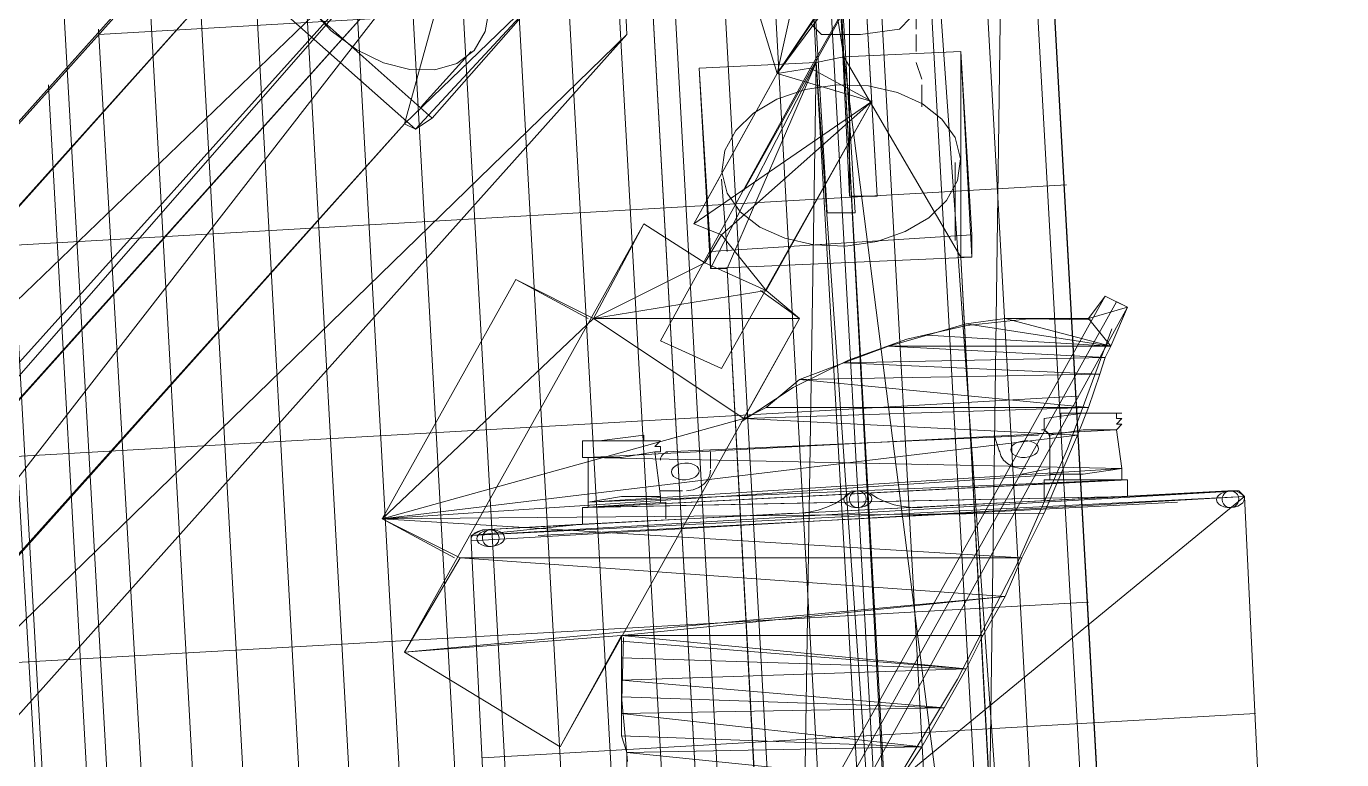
# Paper-space layout '01 Roof Support Layout' of a CAD drawing. Header units: millimetres. Extents: x 5 to 415, y 5 to 292.
# Drawn here: x 235.88 to 250.07, y 199.86 to 207.77 of the extents above; entities that cross this region are included whole.
import ezdxf

# ---------------------------------------------------------------- set-up
doc = ezdxf.new("R2010")
doc.units = ezdxf.units.MM
doc.layers.add('EXISTING', color=7, linetype='Continuous')

# ---------------------------------------------------------------- blocks, each defined once
blk = doc.blocks.new('SHEET_01')
at = {"layer": 'EXISTING', "color": 254, "linetype": 'Continuous', "lineweight": 13}
for p, q in [((243.32, 242.12), (255.2, 74.72)), ((245.66, 153.92), (246.5, 216.38)), ((246.5, 216.38), (249.98, 154.1)), ((249.98, 154.1), (246.5, 216.38)), ((242.18, 216.14), (245.66, 153.92)), ((245.66, 153.92), (242.18, 216.14)), ((198.5, 165.08), (242.06, 213.74)), ((242.06, 213.74), (242.36, 207.68)), ((236.3, 195.26), (235.28, 213.62)), ((236.96, 195.98), (236, 212.96)), ((245.06, 205.94), (244.76, 211.16)), ((244.76, 211.16), (244.76, 205.94)), ((244.76, 211.16), (245.06, 205.94)), ((244.76, 205.94), (244.52, 211.1)), ((244.52, 211.1), (244.76, 205.94)), ((243.98, 207.26), (243.14, 210.02)), ((244.4, 207.38), (244.28, 210.08)), ((244.28, 210.08), (244.7, 207.44)), ((244.28, 210.08), (244.4, 207.38)), ((244.7, 207.44), (244.58, 210.08)), ((244.58, 209.96), (243.98, 207.26)), ((243.98, 207.26), (245.42, 209.42)), ((243.98, 207.26), (245.42, 209.36)), ((240.44, 209.3), (226.94, 193.88)), ((228.5, 196.04), (240.44, 209.3)), ((240.44, 209.3), (229.16, 198.44)), ((240.62, 209.12), (226.94, 193.88)), ((226.94, 193.88), (240.62, 209.12)), ((240.62, 209.12), (228.74, 195.86)), ((231.02, 196.76), (240.62, 209.12)), ((240.62, 209.12), (239.96, 206.72)), ((245.36, 209.12), (243.62, 206)), ((243.98, 207.26), (245.36, 209.12)), ((245.36, 209.12), (243.98, 207.26)), ((245.36, 209.12), (244.34, 207.32)), ((244.34, 208.76), (244.52, 205.76)), ((244.82, 205.76), (244.64, 208.76)), ((245.06, 208.76), (245.84, 194.66)), ((245.6, 208.76), (246.38, 194.72)), ((246.2, 208.82), (246.98, 194.72)), ((246.74, 208.82), (247.52, 194.78)), ((246.92, 208.82), (247.7, 194.78)), ((238.1, 208.7), (240.26, 206.78)), ((242.84, 208.64), (243.62, 194.54)), ((243.38, 208.64), (244.16, 194.6)), ((243.92, 208.7), (244.7, 194.6)), ((244.52, 208.7), (245.3, 194.66)), ((240.08, 206.66), (237.98, 208.52)), ((239.42, 208.46), (240.2, 194.36)), ((240.02, 208.46), (240.8, 194.36)), ((240.56, 208.52), (241.34, 194.42)), ((241.16, 208.52), (241.94, 194.42)), ((241.7, 208.58), (242.48, 194.48)), ((242.24, 208.58), (243.02, 194.54)), ((238.1, 208.4), (228.5, 197.66)), ((229.16, 198.44), (238.1, 208.4)), ((238.1, 208.4), (229.16, 198.44)), ((237.74, 208.34), (238.52, 194.24)), ((238.34, 208.4), (239.12, 194.3)), ((238.88, 208.4), (239.66, 194.3)), ((228.68, 198.8), (237.2, 208.28)), ((236.66, 207.68), (246.98, 208.28)), ((237.2, 208.28), (237.98, 194.24)), ((241.58, 208.28), (239.96, 206.72)), ((239.96, 206.72), (241.58, 208.28)), ((240.08, 206.66), (241.58, 208.28)), ((240.26, 206.78), (241.58, 208.28)), ((238.935, 207.974), (239.17, 207.722)), ((240.831, 207.713), (240.873, 207.954)), ((245.48, 207.92), (245.48, 207.74)), ((244.46, 207.68), (244.34, 207.8)), ((245.3, 207.74), (245.42, 207.86)), ((242.36, 207.68), (198.5, 165.08)), ((204.56, 165.44), (242.36, 207.68)), ((242.36, 207.68), (204.56, 165.44)), ((236.66, 207.74), (237.44, 194.18)), ((239.17, 207.722), (239.446, 207.516)), ((240.711, 207.51), (240.831, 207.713)), ((244.46, 207.68), (244.88, 207.68)), ((245.3, 207.74), (244.88, 207.68)), ((245.48, 207.68), (245.48, 207.5)), ((239.446, 207.516), (239.734, 207.376)), ((240.68, 207.5), (240.14, 206.9)), ((240.523, 207.368), (240.711, 207.51)), ((245.96, 207.5), (244.7, 207.44)), ((246.08, 205.28), (245.96, 207.5)), ((245.96, 207.5), (245.96, 205.28)), ((245.96, 205.28), (245.96, 207.5)), ((246.08, 205.52), (245.96, 207.5)), ((239.734, 207.376), (240.019, 207.303)), ((240.287, 207.3), (240.523, 207.368)), ((244.34, 207.32), (242.72, 204.38)), ((243.14, 207.32), (244.4, 207.38)), ((244.4, 207.38), (243.14, 207.32)), ((243.26, 205.16), (243.14, 207.32)), ((243.14, 207.32), (243.26, 205.16)), ((243.14, 207.32), (243.26, 205.34)), ((244.4, 207.38), (243.26, 205.16)), ((243.44, 205.16), (244.4, 207.38)), ((244.34, 207.32), (243.98, 207.26)), ((244.4, 207.38), (244.16, 191.72)), ((245, 206.96), (244.34, 207.32)), ((244.34, 207.32), (245, 206.96)), ((244.7, 207.44), (244.4, 207.38)), ((245.42, 189.62), (244.4, 207.38)), ((244.4, 207.38), (245.84, 186.98)), ((244.7, 207.44), (245.84, 186.98)), ((246.68, 191.9), (244.7, 207.44)), ((244.7, 207.44), (245.66, 189.62)), ((244.7, 207.44), (245.96, 205.28)), ((245.84, 186.98), (244.7, 207.44)), ((245.48, 207.38), (245.54, 207.2)), ((240.019, 207.303), (240.287, 207.3)), ((243.08, 205.64), (243.98, 207.26)), ((243.38, 206.18), (243.98, 207.26)), ((243.98, 207.26), (245, 206.96)), ((236.12, 207.14), (236.84, 194.18)), ((244.281, 207.089), (243.978, 206.984)), ((244.622, 207.139), (244.281, 207.089)), ((244.966, 207.127), (244.622, 207.139)), ((245.278, 207.056), (244.966, 207.127)), ((245.547, 206.935), (245.278, 207.056)), ((245.54, 207.14), (245.54, 206.9)), ((243.08, 205.64), (245, 206.96)), ((245, 206.96), (243.08, 205.64)), ((245, 206.96), (243.38, 205.52)), ((243.38, 204.08), (245, 206.96)), ((243.978, 206.984), (243.725, 206.834)), ((243.86, 204.92), (245, 206.96)), ((245, 206.96), (243.86, 204.92)), ((245.758, 206.77), (245.547, 206.935)), ((240.26, 206.78), (240.08, 206.66)), ((243.725, 206.834), (243.534, 206.647)), ((245.899, 206.57), (245.758, 206.77)), ((239.96, 206.72), (230.36, 195.98)), ((239.96, 206.72), (231.02, 196.76)), ((231.02, 196.76), (239.96, 206.72)), ((239.96, 206.72), (240.08, 206.66)), ((243.534, 206.647), (243.415, 206.432)), ((235.58, 206.54), (236.3, 194.12)), ((245.958, 206.341), (245.899, 206.57)), ((243.415, 206.432), (243.382, 206.199)), ((245.925, 206.108), (245.958, 206.341)), ((243.382, 206.199), (243.441, 205.97)), ((245.9, 206.3), (245.9, 205.46)), ((234.56, 205.34), (247.1, 206.06)), ((243.08, 205.64), (243.38, 206.18)), ((243.38, 206.12), (243.44, 205.34)), ((245.806, 205.893), (245.925, 206.108)), ((243.441, 205.97), (243.582, 205.77)), ((244.76, 205.94), (245.06, 205.94)), ((245.06, 205.94), (244.76, 205.94)), ((243.582, 205.77), (243.793, 205.605)), ((244.52, 205.76), (244.82, 205.76)), ((245.615, 205.706), (245.806, 205.893)), ((242.54, 205.64), (239.96, 201.02)), ((242, 204.62), (242.54, 205.64)), ((242.54, 205.64), (243.2, 205.22)), ((243.2, 205.22), (242.54, 205.64)), ((243.38, 205.52), (243.08, 205.64)), ((245.362, 205.556), (245.615, 205.706)), ((243.38, 205.52), (243.2, 205.22)), ((243.2, 205.22), (243.38, 205.52)), ((243.26, 205.34), (246.08, 205.52)), ((243.86, 204.92), (243.38, 205.52)), ((243.38, 205.52), (243.86, 204.92)), ((243.793, 205.605), (244.062, 205.484)), ((244.062, 205.484), (244.374, 205.413)), ((245.059, 205.451), (245.362, 205.556)), ((246.08, 205.52), (246.08, 205.28)), ((243.26, 205.16), (243.26, 205.34)), ((244.374, 205.413), (244.718, 205.401)), ((244.718, 205.401), (245.059, 205.451)), ((242, 204.62), (243.2, 205.22)), ((243.2, 205.22), (242, 204.62)), ((243.2, 205.22), (243.86, 204.92)), ((246.08, 205.28), (243.26, 205.16)), ((245.96, 205.28), (246.08, 205.28)), ((245.96, 205.28), (246.68, 191.9)), ((246.68, 191.9), (245.96, 205.28)), ((245.96, 205.28), (246.74, 190.88)), ((243.26, 205.16), (243.44, 205.16)), ((244.16, 191.72), (243.44, 205.16)), ((243.44, 205.16), (244.16, 191.72)), ((243.44, 205.16), (244.22, 190.76)), ((239.72, 202.46), (241.16, 205.04)), ((241.16, 205.04), (239.72, 202.46)), ((241.16, 205.04), (242, 204.62)), ((241.94, 204.62), (241.16, 205.04)), ((242, 204.62), (243.86, 204.92)), ((243.86, 204.92), (242, 204.62)), ((244.22, 204.62), (243.8, 204.92)), ((243.86, 204.92), (244.22, 204.62)), ((243.2, 197.12), (247.52, 204.86)), ((243.32, 197.06), (247.64, 204.8)), ((247.64, 204.8), (243.32, 197.06)), ((247.52, 204.86), (247.34, 204.62)), ((247.34, 204.62), (247.52, 204.86)), ((247.76, 204.74), (247.52, 204.86)), ((247.52, 204.86), (247.76, 204.74)), ((247.52, 204.86), (247.64, 204.8)), ((247.64, 204.8), (247.76, 204.74)), ((247.76, 204.74), (243.5, 197)), ((247.34, 204.62), (247.76, 204.74)), ((247.76, 204.74), (247.58, 204.32)), ((239.72, 202.46), (242, 204.62)), ((242, 204.62), (239.72, 202.46)), ((241.64, 200), (244.22, 204.62)), ((242, 204.62), (243.62, 203.54)), ((243.62, 203.54), (242, 204.62)), ((242, 204.62), (244.22, 204.62)), ((244.22, 204.62), (242, 204.62)), ((244.22, 204.62), (243.62, 203.54)), ((246.026, 204.543), (245.378, 204.395)), ((245.6, 204.44), (246.02, 204.56)), ((246.02, 204.56), (246.44, 204.62)), ((246.02, 204.56), (247.58, 204.32)), ((247.58, 204.32), (246.02, 204.56)), ((246.69, 204.614), (246.026, 204.543)), ((246.44, 204.62), (247.58, 204.32)), ((247.58, 204.32), (246.44, 204.62)), ((246.44, 204.62), (247.34, 204.62)), ((247.34, 204.62), (246.44, 204.62)), ((246.44, 204.62), (247.22, 204.62)), ((246.44, 204.62), (246.92, 204.62)), ((247.362, 204.605), (246.69, 204.614)), ((246.92, 204.62), (247.22, 204.62)), ((247.112, 203.213), (247.589, 204.508)), ((247.22, 204.62), (247.34, 204.62)), ((247.34, 204.62), (247.58, 204.32)), ((247.58, 204.32), (247.34, 204.62)), ((242.72, 204.38), (243.38, 204.08)), ((245.378, 204.395), (244.751, 204.171)), ((245.6, 204.44), (245.18, 204.32)), ((245.18, 204.32), (245.6, 204.44)), ((247.58, 204.32), (245.6, 204.44)), ((245.18, 204.32), (244.7, 204.14)), ((244.7, 204.14), (245.18, 204.32)), ((244.7, 204.14), (247.52, 204.2)), ((247.52, 204.2), (245.18, 204.32)), ((245.18, 204.32), (247.58, 204.32)), ((247.52, 204.2), (247.46, 204.02)), ((247.58, 204.32), (247.52, 204.2)), ((244.751, 204.171), (244.154, 203.874)), ((244.7, 204.14), (244.22, 203.96)), ((244.22, 203.96), (244.7, 204.14)), ((247.46, 204.02), (244.7, 204.14)), ((243.86, 203.66), (244.22, 203.96)), ((244.22, 203.96), (247.46, 204.02)), ((244.22, 203.96), (247.34, 203.66)), ((247.34, 203.66), (244.22, 203.96)), ((247.46, 204.02), (247.34, 203.66)), ((232.4, 202.94), (247.22, 203.78)), ((244.154, 203.874), (243.593, 203.504)), ((243.62, 203.54), (247.34, 203.66)), ((243.86, 203.66), (243.62, 203.54)), ((243.62, 203.54), (243.86, 203.66)), ((247.34, 203.66), (243.86, 203.66)), ((247.34, 203.66), (247.22, 203.36)), ((243.62, 203.54), (239.72, 202.46)), ((247.22, 203.36), (243.62, 203.54)), ((246.86, 203.54), (247.28, 203.6)), ((246.86, 203.48), (246.86, 203.54)), ((247.04, 203.6), (247.04, 203.54)), ((247.04, 203.6), (247.52, 203.6)), ((247.64, 203.6), (247.28, 203.6)), ((247.52, 203.6), (247.52, 203.6)), ((247.7, 203.6), (247.64, 203.6)), ((247.64, 203.6), (247.64, 203.54)), ((247.64, 203.54), (247.7, 203.54)), ((247.7, 203.54), (247.64, 203.54)), ((247.64, 203.48), (247.7, 203.54)), ((247.7, 203.54), (247.7, 203.54)), ((239.72, 202.46), (247.22, 203.36)), ((241.94, 203.12), (247.64, 203.42)), ((242.54, 203.36), (242.06, 203.3)), ((242.54, 203.36), (242.54, 203.3)), ((242.78, 203.18), (246.8, 203.36)), ((246.38, 203.18), (246.32, 203.36)), ((246.853, 203.417), (246.831, 203.42)), ((246.873, 203.409), (246.853, 203.417)), ((246.86, 203.42), (246.86, 203.48)), ((246.92, 203.36), (246.86, 203.42)), ((246.89, 203.397), (246.873, 203.409)), ((246.904, 203.381), (246.89, 203.397)), ((246.914, 203.362), (246.904, 203.381)), ((246.919, 203.34), (246.914, 203.362)), ((246.92, 203.36), (247.28, 203.42)), ((246.92, 202.94), (246.92, 203.36)), ((247.22, 203.36), (247.04, 202.94)), ((247.64, 203.42), (247.28, 203.42)), ((247.64, 203.42), (247.7, 203.48)), ((247.7, 203.48), (247.64, 203.48)), ((247.64, 203.42), (247.7, 203)), ((247.7, 203), (247.64, 203.42)), ((241.88, 203.3), (242.3, 203.3)), ((241.88, 203.24), (241.88, 203.3)), ((241.88, 203.18), (241.88, 203.24)), ((242.06, 203.3), (242.06, 203.3)), ((242.66, 203.3), (242.3, 203.3)), ((242.72, 203.3), (242.66, 203.3)), ((242.66, 203.3), (242.72, 203.3)), ((242.72, 203.3), (242.66, 203.24)), ((242.66, 203.24), (242.72, 203.24)), ((242.72, 203.3), (242.72, 203.3)), ((242.72, 203.24), (242.72, 203.18)), ((242.72, 203.24), (242.72, 203.24)), ((246.504, 203.226), (246.5, 203.202)), ((246.5, 203.202), (246.507, 203.178)), ((246.518, 203.248), (246.504, 203.226)), ((246.541, 203.268), (246.518, 203.248)), ((246.57, 203.283), (246.541, 203.268)), ((246.557, 201.952), (247.112, 203.213)), ((246.605, 203.294), (246.57, 203.283)), ((246.645, 203.3), (246.605, 203.294)), ((246.685, 203.299), (246.645, 203.3)), ((246.721, 203.292), (246.685, 203.299)), ((246.752, 203.279), (246.721, 203.292)), ((246.777, 203.263), (246.752, 203.279)), ((246.793, 203.242), (246.777, 203.263)), ((246.8, 203.218), (246.793, 203.242)), ((246.796, 203.194), (246.8, 203.218)), ((241.88, 203.12), (241.88, 203.18)), ((241.94, 203.12), (241.88, 203.12)), ((247.7, 203), (241.94, 203.12)), ((241.94, 203.12), (241.94, 202.64)), ((241.94, 202.64), (241.94, 203.12)), ((241.94, 203.12), (242.3, 203.12)), ((242.66, 203.18), (242.3, 203.12)), ((242.72, 202.7), (242.66, 203.18)), ((242.66, 203.18), (242.72, 203.18)), ((242.723, 203.112), (242.72, 203.09)), ((242.731, 203.133), (242.723, 203.112)), ((242.743, 203.15), (242.731, 203.133)), ((242.759, 203.164), (242.743, 203.15)), ((242.778, 203.174), (242.759, 203.164)), ((242.799, 203.179), (242.778, 203.174)), ((242.985, 203.06), (242.945, 203.054)), ((243.025, 203.059), (242.985, 203.06)), ((243.26, 203), (243.26, 203.18)), ((246.38, 203.195), (246.393, 203.14)), ((246.393, 203.14), (246.423, 203.091)), ((246.423, 203.091), (246.468, 203.051)), ((246.507, 203.178), (246.523, 203.157)), ((246.523, 203.157), (246.548, 203.141)), ((246.548, 203.141), (246.579, 203.128)), ((246.579, 203.128), (246.615, 203.121)), ((246.615, 203.121), (246.655, 203.12)), ((246.655, 203.12), (246.695, 203.126)), ((246.695, 203.126), (246.73, 203.137)), ((246.73, 203.137), (246.759, 203.152)), ((246.759, 203.152), (246.782, 203.172)), ((246.782, 203.172), (246.796, 203.194)), ((239.72, 202.46), (247.04, 202.94)), ((247.04, 202.94), (239.72, 202.46)), ((241.94, 202.64), (247.7, 203)), ((247.7, 203), (241.94, 202.64)), ((242.844, 202.986), (242.84, 202.962)), ((242.84, 202.962), (242.847, 202.938)), ((242.858, 203.008), (242.844, 202.986)), ((242.847, 202.938), (242.863, 202.917)), ((242.881, 203.028), (242.858, 203.008)), ((242.91, 203.043), (242.881, 203.028)), ((242.945, 203.054), (242.91, 203.043)), ((243.061, 203.052), (243.025, 203.059)), ((243.092, 203.039), (243.061, 203.052)), ((243.117, 203.023), (243.092, 203.039)), ((243.099, 202.912), (243.122, 202.932)), ((243.133, 203.002), (243.117, 203.023)), ((243.122, 202.932), (243.136, 202.954)), ((243.14, 202.978), (243.133, 203.002)), ((243.136, 202.954), (243.14, 202.978)), ((243.229, 202.877), (243.253, 202.929)), ((243.253, 202.929), (243.26, 202.985)), ((246.468, 203.051), (246.524, 203.021)), ((246.524, 203.021), (246.59, 203.004)), ((246.59, 203.004), (246.662, 203)), ((246.62, 202.94), (246.92, 203)), ((247.04, 202.94), (246.86, 202.52)), ((246.92, 202.88), (246.92, 202.94)), ((246.92, 202.94), (247.28, 202.94)), ((247.7, 203), (247.28, 202.94)), ((247.7, 203), (247.7, 202.88)), ((247.7, 202.88), (247.7, 203)), ((241.94, 202.58), (247.76, 202.88)), ((247.76, 202.88), (241.94, 202.58)), ((241.94, 202.64), (247.7, 202.88)), ((247.7, 202.88), (241.94, 202.58)), ((247.7, 202.88), (241.94, 202.64)), ((242.863, 202.917), (242.888, 202.901)), ((242.888, 202.901), (242.919, 202.888)), ((242.919, 202.888), (242.955, 202.881)), ((242.955, 202.881), (242.995, 202.88)), ((242.995, 202.88), (243.035, 202.886)), ((243.035, 202.886), (243.07, 202.897)), ((243.07, 202.897), (243.099, 202.912)), ((243.073, 202.772), (243.136, 202.796)), ((243.136, 202.796), (243.189, 202.832)), ((243.189, 202.832), (243.229, 202.877)), ((246.86, 202.64), (246.86, 202.88)), ((246.86, 202.88), (247.76, 202.88)), ((247.7, 202.88), (247.76, 202.88)), ((247.76, 202.88), (247.76, 202.7)), ((247.76, 202.7), (247.76, 202.88)), ((240.68, 202.28), (248.96, 202.76)), ((240.68, 202.22), (249.02, 202.7)), ((249.02, 202.7), (240.68, 202.28)), ((240.98, 196.1), (249.02, 202.7)), ((249.02, 202.7), (240.98, 196.1)), ((241.4, 202.28), (248.3, 202.64)), ((248.96, 202.76), (241.88, 202.4)), ((241.88, 202.58), (247.76, 202.7)), ((247.76, 202.7), (241.88, 202.4)), ((247.76, 202.7), (241.88, 202.58)), ((242.78, 202.64), (241.88, 202.58)), ((247.76, 202.7), (241.94, 202.58)), ((241.94, 202.64), (242.3, 202.7)), ((241.94, 202.58), (241.94, 202.64)), ((242.72, 202.7), (242.3, 202.7)), ((242.96, 202.76), (242.72, 202.76)), ((242.72, 202.64), (242.72, 202.7)), ((242.78, 202.46), (242.78, 202.64)), ((243.002, 202.76), (243.073, 202.772)), ((244.606, 202.625), (244.687, 202.675)), ((244.687, 202.675), (244.76, 202.733)), ((244.704, 202.686), (244.7, 202.662)), ((244.7, 202.662), (244.707, 202.638)), ((244.718, 202.708), (244.704, 202.686)), ((244.707, 202.638), (244.723, 202.617)), ((244.741, 202.728), (244.718, 202.708)), ((244.77, 202.743), (244.741, 202.728)), ((244.762, 202.689), (244.76, 202.665)), ((244.76, 202.665), (244.765, 202.641)), ((244.77, 202.711), (244.762, 202.689)), ((244.765, 202.641), (244.775, 202.62)), ((244.805, 202.754), (244.77, 202.743)), ((244.783, 202.73), (244.77, 202.711)), ((244.8, 202.745), (244.783, 202.73)), ((244.821, 202.755), (244.8, 202.745)), ((244.845, 202.76), (244.805, 202.754)), ((244.845, 202.76), (244.821, 202.755)), ((244.885, 202.759), (244.845, 202.76)), ((244.869, 202.758), (244.845, 202.76)), ((244.891, 202.75), (244.869, 202.758)), ((244.921, 202.752), (244.885, 202.759)), ((244.91, 202.737), (244.891, 202.75)), ((244.925, 202.72), (244.91, 202.737)), ((244.952, 202.739), (244.921, 202.752)), ((244.935, 202.699), (244.925, 202.72)), ((244.93, 202.629), (244.938, 202.651)), ((244.94, 202.675), (244.935, 202.699)), ((244.938, 202.651), (244.94, 202.675)), ((244.977, 202.723), (244.952, 202.739)), ((244.993, 202.702), (244.977, 202.723)), ((244.982, 202.632), (244.996, 202.654)), ((244.983, 202.732), (245.062, 202.682)), ((245, 202.678), (244.993, 202.702)), ((244.996, 202.654), (245, 202.678)), ((245.062, 202.682), (245.148, 202.642)), ((245.148, 202.642), (245.241, 202.611)), ((245.48, 202.58), (248.84, 202.76)), ((248.96, 202.76), (247.76, 202.7)), ((247.76, 202.7), (248.84, 202.76)), ((248.724, 202.686), (248.72, 202.662)), ((248.72, 202.662), (248.727, 202.638)), ((248.738, 202.708), (248.724, 202.686)), ((248.727, 202.638), (248.743, 202.617)), ((248.761, 202.728), (248.738, 202.708)), ((248.79, 202.743), (248.761, 202.728)), ((248.782, 202.689), (248.78, 202.665)), ((248.78, 202.665), (248.785, 202.641)), ((248.79, 202.711), (248.782, 202.689)), ((248.785, 202.641), (248.795, 202.62)), ((248.825, 202.754), (248.79, 202.743)), ((248.803, 202.73), (248.79, 202.711)), ((248.82, 202.745), (248.803, 202.73)), ((248.841, 202.755), (248.82, 202.745)), ((248.865, 202.76), (248.825, 202.754)), ((248.84, 202.76), (248.96, 202.76)), ((248.865, 202.76), (248.841, 202.755)), ((248.905, 202.759), (248.865, 202.76)), ((248.889, 202.758), (248.865, 202.76)), ((248.911, 202.75), (248.889, 202.758)), ((248.941, 202.752), (248.905, 202.759)), ((248.93, 202.737), (248.911, 202.75)), ((248.945, 202.72), (248.93, 202.737)), ((248.972, 202.739), (248.941, 202.752)), ((248.955, 202.699), (248.945, 202.72)), ((248.95, 202.629), (248.958, 202.651)), ((248.96, 202.675), (248.955, 202.699)), ((248.958, 202.651), (248.96, 202.675)), ((248.96, 202.76), (249.02, 202.7)), ((248.997, 202.723), (248.972, 202.739)), ((249.013, 202.702), (248.997, 202.723)), ((249.002, 202.632), (249.016, 202.654)), ((249.02, 202.678), (249.013, 202.702)), ((249.016, 202.654), (249.02, 202.678)), ((249.02, 202.7), (249.32, 196.52)), ((246.86, 202.52), (239.72, 202.46)), ((240.8, 202.34), (244.16, 202.52)), ((241.88, 202.4), (241.88, 202.58)), ((241.88, 202.58), (241.94, 202.58)), ((241.88, 202.58), (241.88, 202.4)), ((244.219, 202.521), (244.322, 202.532)), ((244.322, 202.532), (244.422, 202.553)), ((244.422, 202.553), (244.517, 202.584)), ((244.517, 202.584), (244.606, 202.625)), ((244.723, 202.617), (244.748, 202.601)), ((244.748, 202.601), (244.779, 202.588)), ((244.775, 202.62), (244.79, 202.603)), ((244.779, 202.588), (244.815, 202.581)), ((244.79, 202.603), (244.809, 202.59)), ((244.809, 202.59), (244.831, 202.582)), ((244.815, 202.581), (244.855, 202.58)), ((244.831, 202.582), (244.855, 202.58)), ((244.855, 202.58), (244.895, 202.586)), ((244.855, 202.58), (244.879, 202.585)), ((244.879, 202.585), (244.9, 202.595)), ((244.895, 202.586), (244.93, 202.597)), ((244.9, 202.595), (244.917, 202.61)), ((244.917, 202.61), (244.93, 202.629)), ((244.93, 202.597), (244.959, 202.612)), ((244.959, 202.612), (244.982, 202.632)), ((245.241, 202.611), (245.339, 202.591)), ((245.339, 202.591), (245.441, 202.58)), ((245.441, 202.58), (245.544, 202.581)), ((246.62, 202.04), (246.86, 202.52)), ((246.86, 202.52), (246.62, 202.04)), ((248.743, 202.617), (248.768, 202.601)), ((248.768, 202.601), (248.799, 202.588)), ((248.795, 202.62), (248.81, 202.603)), ((248.799, 202.588), (248.835, 202.581)), ((248.81, 202.603), (248.829, 202.59)), ((248.829, 202.59), (248.851, 202.582)), ((248.835, 202.581), (248.875, 202.58)), ((248.851, 202.582), (248.875, 202.58)), ((248.875, 202.58), (248.915, 202.586)), ((248.875, 202.58), (248.899, 202.585)), ((248.899, 202.585), (248.92, 202.595)), ((248.915, 202.586), (248.95, 202.597)), ((248.92, 202.595), (248.937, 202.61)), ((248.937, 202.61), (248.95, 202.629)), ((248.95, 202.597), (248.979, 202.612)), ((248.979, 202.612), (249.002, 202.632)), ((239.72, 202.46), (246.62, 202.04)), ((240.56, 202.04), (239.72, 202.46)), ((239.72, 202.46), (240.5, 202.04)), ((241.88, 202.4), (240.68, 202.28)), ((240.8, 202.34), (241.88, 202.4)), ((240.68, 202.28), (240.8, 202.34)), ((240.68, 202.28), (240.68, 202.22)), ((240.68, 202.22), (240.68, 202.28)), ((240.684, 202.266), (240.68, 202.242)), ((240.98, 196.1), (240.68, 202.22)), ((240.698, 202.288), (240.684, 202.266)), ((240.721, 202.308), (240.698, 202.288)), ((240.75, 202.323), (240.721, 202.308)), ((240.744, 202.266), (240.74, 202.242)), ((240.74, 202.242), (240.747, 202.218)), ((240.758, 202.288), (240.744, 202.266)), ((240.747, 202.218), (240.763, 202.197)), ((240.785, 202.334), (240.75, 202.323)), ((240.781, 202.308), (240.758, 202.288)), ((240.81, 202.323), (240.781, 202.308)), ((240.825, 202.34), (240.785, 202.334)), ((240.802, 202.269), (240.8, 202.245)), ((240.8, 202.245), (240.805, 202.221)), ((240.81, 202.291), (240.802, 202.269)), ((240.805, 202.221), (240.815, 202.2)), ((240.845, 202.334), (240.81, 202.323)), ((240.823, 202.31), (240.81, 202.291)), ((240.84, 202.325), (240.823, 202.31)), ((240.861, 202.335), (240.84, 202.325)), ((240.885, 202.34), (240.845, 202.334)), ((240.885, 202.34), (240.861, 202.335)), ((240.925, 202.339), (240.885, 202.34)), ((240.909, 202.338), (240.885, 202.34)), ((240.931, 202.33), (240.909, 202.338)), ((240.961, 202.332), (240.925, 202.339)), ((240.95, 202.317), (240.931, 202.33)), ((240.965, 202.3), (240.95, 202.317)), ((240.957, 202.19), (240.97, 202.209)), ((240.992, 202.319), (240.961, 202.332)), ((240.975, 202.279), (240.965, 202.3)), ((240.97, 202.209), (240.978, 202.231)), ((240.98, 202.255), (240.975, 202.279)), ((240.978, 202.231), (240.98, 202.255)), ((241.017, 202.303), (240.992, 202.319)), ((240.999, 202.192), (241.022, 202.212)), ((241.033, 202.282), (241.017, 202.303)), ((241.022, 202.212), (241.036, 202.234)), ((241.04, 202.258), (241.033, 202.282)), ((241.036, 202.234), (241.04, 202.258)), ((240.763, 202.197), (240.788, 202.181)), ((240.788, 202.181), (240.819, 202.168)), ((240.815, 202.2), (240.83, 202.183)), ((240.819, 202.168), (240.855, 202.161)), ((240.83, 202.183), (240.849, 202.17)), ((240.849, 202.17), (240.871, 202.162)), ((240.855, 202.161), (240.895, 202.16)), ((240.871, 202.162), (240.895, 202.16)), ((240.895, 202.16), (240.935, 202.166)), ((240.895, 202.16), (240.919, 202.165)), ((240.919, 202.165), (240.94, 202.175)), ((240.935, 202.166), (240.97, 202.177)), ((240.94, 202.175), (240.957, 202.19)), ((240.97, 202.177), (240.999, 202.192)), ((239.96, 201.02), (240.56, 202.04)), ((246.62, 202.04), (240.56, 202.04)), ((240.56, 202.04), (246.44, 201.62)), ((245.925, 200.73), (246.557, 201.952)), ((246.44, 201.62), (246.62, 202.04)), ((246.62, 202.04), (246.44, 201.62)), ((230.3, 200.6), (247.34, 201.56)), ((239.96, 201.02), (246.44, 201.62)), ((246.44, 201.62), (239.96, 201.02)), ((246.44, 201.62), (242.3, 201.2)), ((246.2, 201.2), (246.44, 201.62)), ((246.44, 201.62), (246.2, 201.2)), ((239.96, 201.02), (242.3, 201.2)), ((242.3, 201.2), (241.64, 200)), ((242.3, 201.2), (246.02, 200.84)), ((246.02, 200.84), (242.3, 201.2)), ((242.3, 201.2), (246.2, 201.2)), ((242.3, 201.14), (242.3, 201.2)), ((242.3, 200.96), (242.3, 201.14)), ((242.3, 201.14), (246.02, 200.84)), ((242.321, 201.18), (242.303, 200.508)), ((246.2, 201.2), (246.02, 200.84)), ((241.64, 200), (239.96, 201.02)), ((239.96, 201.02), (241.64, 200)), ((246.02, 200.84), (242.3, 200.96)), ((242.3, 200.96), (242.3, 200.72)), ((242.3, 200.72), (242.3, 200.96)), ((242.3, 200.72), (246.02, 200.84)), ((246.02, 200.84), (245.78, 200.42)), ((242.3, 200.54), (242.3, 200.72)), ((242.3, 200.72), (245.78, 200.42)), ((245.78, 200.42), (242.3, 200.72)), ((245.218, 199.549), (245.925, 200.73)), ((245.78, 200.42), (242.3, 200.54)), ((242.3, 200.54), (242.3, 200.36)), ((242.3, 200.36), (242.3, 200.54)), ((242.303, 200.508), (242.364, 199.843)), ((242.3, 200.36), (245.78, 200.42)), ((245.78, 200.42), (245.54, 200)), ((249.14, 200.36), (240.8, 199.88)), ((242.3, 200.12), (242.3, 200.36)), ((242.3, 200.36), (245.54, 200)), ((245.54, 200), (242.3, 200.36)), ((245.54, 200), (242.3, 200.12)), ((242.3, 200.12), (242.36, 199.94)), ((242.36, 199.94), (242.3, 200.12)), ((242.36, 199.94), (245.54, 200)), ((242.36, 199.76), (242.36, 199.94)), ((242.36, 199.94), (245.3, 199.64)), ((245.3, 199.64), (242.36, 199.94)), ((245.54, 200), (245.3, 199.64))]:
    blk.add_line(p, q, dxfattribs=at)

psp = doc.layouts.new('01 Roof Support Layout')

# ---------------------------------------------------------------- block references
psp.add_blockref('SHEET_01', (0, 0))

doc.saveas('drawing.dxf')
